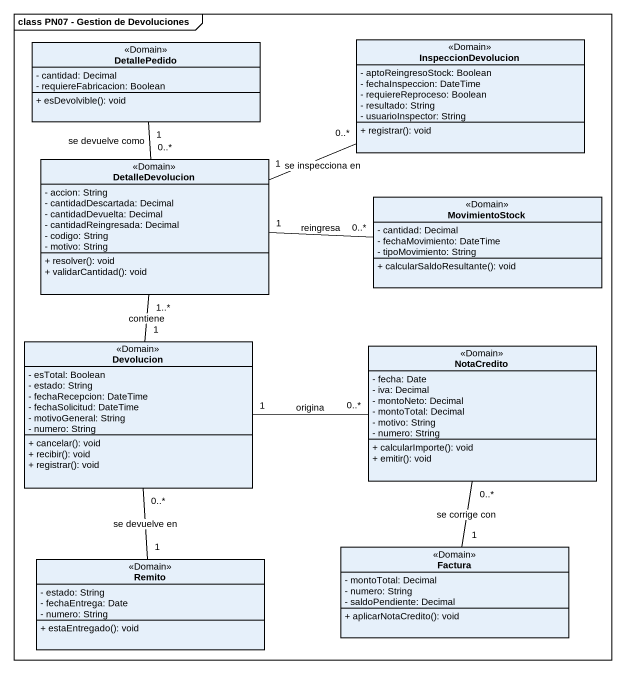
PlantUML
@startuml
mainframe class PN07 - Gestion de Devoluciones
hide circle
hide empty members
skinparam classAttributeIconSize 0
class DetallePedido <<Domain>> {
  - cantidad: Decimal
  - requiereFabricacion: Boolean
  + esDevolvible(): void
}
class InspeccionDevolucion <<Domain>> {
  - aptoReingresoStock: Boolean
  - fechaInspeccion: DateTime
  - requiereReproceso: Boolean
  - resultado: String
  - usuarioInspector: String
  + registrar(): void
}
class DetalleDevolucion <<Domain>> {
  - accion: String
  - cantidadDescartada: Decimal
  - cantidadDevuelta: Decimal
  - cantidadReingresada: Decimal
  - codigo: String
  - motivo: String
  + resolver(): void
  + validarCantidad(): void
}
class MovimientoStock <<Domain>> {
  - cantidad: Decimal
  - fechaMovimiento: DateTime
  - tipoMovimiento: String
  + calcularSaldoResultante(): void
}
class Devolucion <<Domain>> {
  - esTotal: Boolean
  - estado: String
  - fechaRecepcion: DateTime
  - fechaSolicitud: DateTime
  - motivoGeneral: String
  - numero: String
  + cancelar(): void
  + recibir(): void
  + registrar(): void
}
class NotaCredito <<Domain>> {
  - fecha: Date
  - iva: Decimal
  - montoNeto: Decimal
  - montoTotal: Decimal
  - motivo: String
  - numero: String
  + calcularImporte(): void
  + emitir(): void
}
class Remito <<Domain>> {
  - estado: String
  - fechaEntrega: Date
  - numero: String
  + estaEntregado(): void
}
class Factura <<Domain>> {
  - montoTotal: Decimal
  - numero: String
  - saldoPendiente: Decimal
  + aplicarNotaCredito(): void
}
DetallePedido "1" -- "0..*" DetalleDevolucion : se devuelve como
DetalleDevolucion "1" -right- "0..*" InspeccionDevolucion : se inspecciona en
DetalleDevolucion "1" -right- "0..*" MovimientoStock : reingresa
Devolucion "1" -up- "1..*" DetalleDevolucion : contiene
Devolucion "1" -right- "0..*" NotaCredito : origina
Remito "1" -up- "0..*" Devolucion : se devuelve en
Factura "1" -up- "0..*" NotaCredito : se corrige con
@enduml
